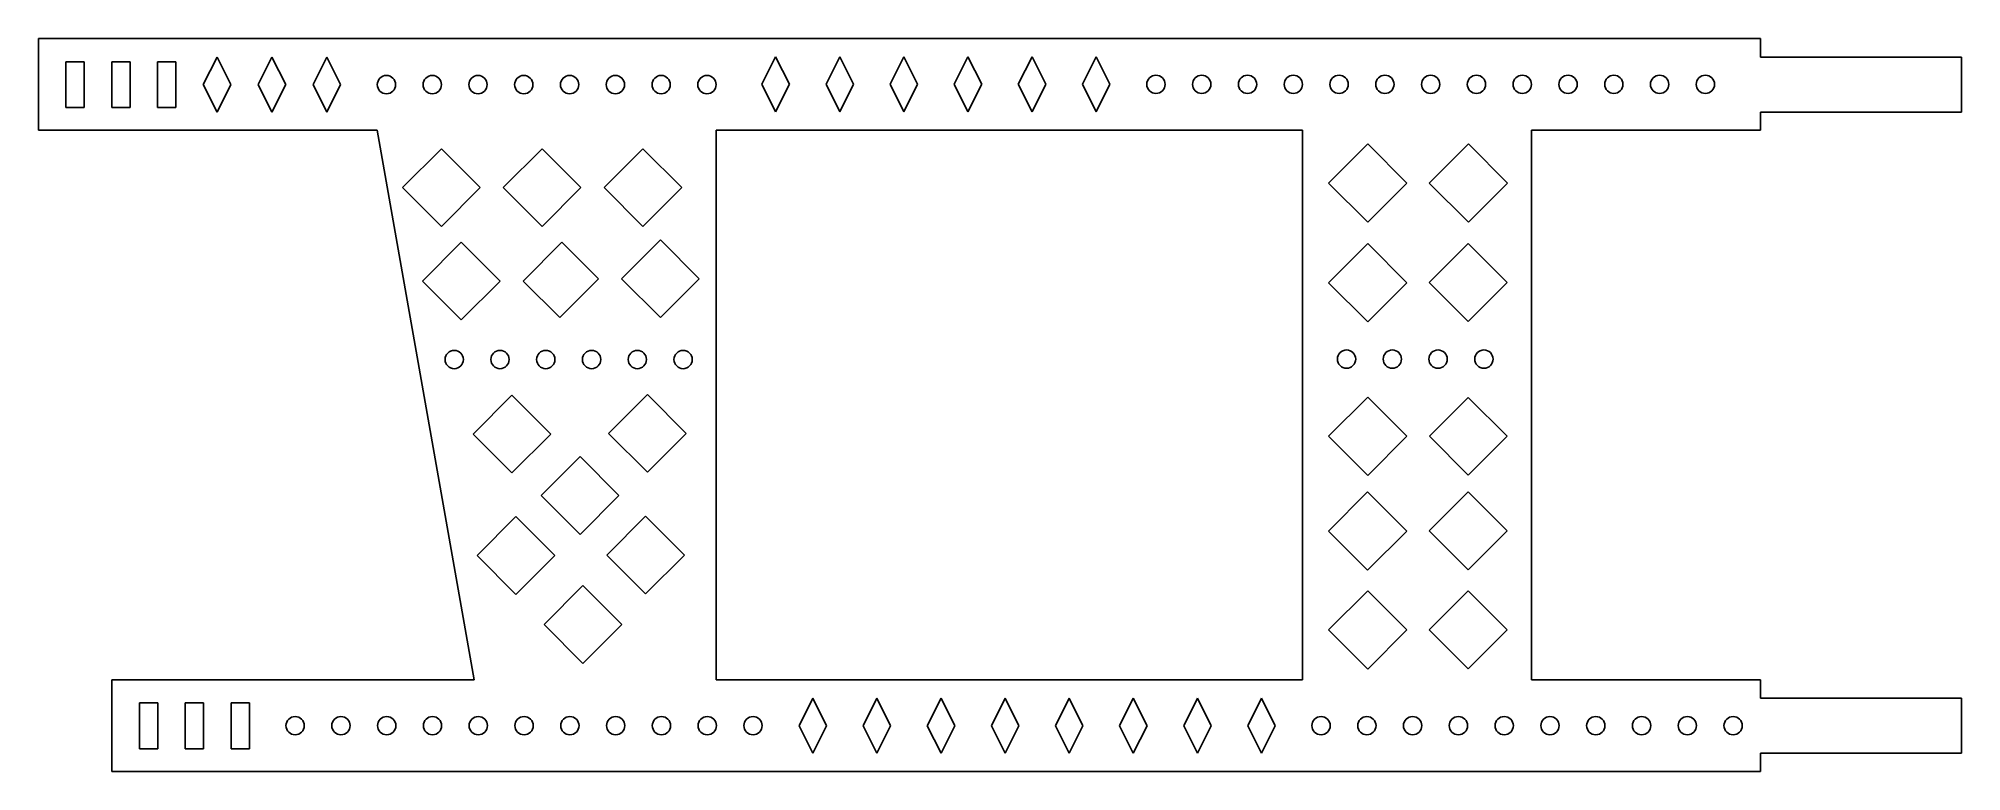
# Model space of a CAD drawing. Header units: millimetres. Extents: x -100 to 110, y -75 to 5.
import ezdxf

# ---------------------------------------------------------------- set-up
doc = ezdxf.new("R2010")
doc.units = ezdxf.units.MM

msp = doc.modelspace()

# ---------------------------------------------------------------- linework, layer by layer
at = {"color": 7, "linetype": 'Continuous', "lineweight": 25}
for p, q in [((-100, 5.04), (88.03, 5.04)), ((-100, 5.04), (-100, -4.96)), ((88.03, 5.04), (88.03, 3)), ((-97, 2.5), (-95, 2.5)), ((-97, 2.5), (-97, -2.5)), ((-95, 2.5), (-95, -2.5)), ((-92, 2.5), (-92, -2.5)), ((-92, 2.5), (-90, 2.5)), ((-90, 2.5), (-90, -2.5)), ((-87, 2.5), (-87, -2.5)), ((-87, 2.5), (-85, 2.5)), ((-85, 2.5), (-85, -2.5)), ((-82, 0), (-80.5, 3)), ((-80.5, 3), (-79, 0)), ((-76, 0), (-74.5, 3)), ((-74.5, 3), (-73, 0)), ((-70, 0), (-68.5, 3)), ((-68.5, 3), (-67, 0)), ((-21, 0.04), (-19.5, 3.04)), ((-19.5, 3.04), (-18, 0.04)), ((-14, 0.04), (-12.5, 3.04)), ((-12.5, 3.04), (-11, 0.04)), ((-7, 0.04), (-5.5, 3.04)), ((-5.5, 3.04), (-4, 0.04)), ((0, 0.04), (1.5, 3.04)), ((1.5, 3.04), (3, 0.04)), ((7, 0.04), (8.5, 3.04)), ((8.5, 3.04), (10, 0.04)), ((14, 0.04), (15.5, 3.04)), ((15.5, 3.04), (17, 0.04)), ((88.03, 3), (110, 3)), ((110, 3), (110, -3)), ((-82, 0), (-80.5, -3)), ((-80.5, -3), (-79, 0)), ((-76, 0), (-74.5, -3)), ((-74.5, -3), (-73, 0)), ((-70, 0), (-68.5, -3)), ((-68.5, -3), (-67, 0)), ((-21, 0.04), (-19.5, -2.96)), ((-19.5, -2.96), (-18, 0.04)), ((-14, 0.04), (-12.5, -2.96)), ((-12.5, -2.96), (-11, 0.04)), ((-7, 0.04), (-5.5, -2.96)), ((-5.5, -2.96), (-4, 0.04)), ((0, 0.04), (1.5, -2.96)), ((1.5, -2.96), (3, 0.04)), ((7, 0.04), (8.5, -2.96)), ((8.5, -2.96), (10, 0.04)), ((14, 0.04), (15.5, -2.96)), ((15.5, -2.96), (17, 0.04)), ((-97, -2.5), (-95, -2.5)), ((-92, -2.5), (-90, -2.5)), ((-87, -2.5), (-85, -2.5)), ((88.03, -3), (88.03, -4.96)), ((88.03, -3), (110, -3)), ((-100, -4.96), (-63, -4.96)), ((-63, -4.96), (-52.42, -64.96)), ((-26, -4.96), (-26, -64.96)), ((-26, -4.96), (38.03, -4.96)), ((38.03, -4.96), (38.03, -64.96)), ((63.03, -4.96), (63.03, -64.96)), ((63.03, -4.96), (88.03, -4.96)), ((-56, -6.99), (-60.24, -11.23)), ((-56, -6.99), (-51.76, -11.23)), ((-45, -6.99), (-49.24, -11.23)), ((-45, -6.99), (-40.76, -11.23)), ((-34, -6.99), (-38.24, -11.23)), ((-34, -6.99), (-29.76, -11.23)), ((45.15, -6.47), (40.88, -10.74)), ((45.15, -6.47), (49.42, -10.74)), ((56.15, -6.47), (51.88, -10.74)), ((56.15, -6.47), (60.42, -10.74)), ((-60.24, -11.23), (-56, -15.48)), ((-51.76, -11.23), (-56, -15.48)), ((-49.24, -11.23), (-45, -15.48)), ((-40.76, -11.23), (-45, -15.48)), ((-38.24, -11.23), (-34, -15.48)), ((-29.76, -11.23), (-34, -15.48)), ((40.88, -10.74), (45.15, -15.01)), ((49.42, -10.74), (45.15, -15.01)), ((51.88, -10.74), (56.15, -15.01)), ((60.42, -10.74), (56.15, -15.01)), ((-53.83, -17.19), (-58.07, -21.44)), ((-53.83, -17.19), (-49.59, -21.44)), ((-42.83, -17.19), (-47.07, -21.44)), ((-42.83, -17.19), (-38.84, -21.18)), ((-32.08, -16.94), (-36.33, -21.18)), ((-32.08, -16.94), (-27.84, -21.18)), ((45.16, -17.35), (40.89, -21.62)), ((45.16, -17.35), (49.43, -21.62)), ((56.13, -17.35), (51.88, -21.61)), ((56.13, -17.35), (60.39, -21.61)), ((-58.07, -21.44), (-53.83, -25.68)), ((-49.59, -21.44), (-53.83, -25.68)), ((-47.07, -21.44), (-43.08, -25.42)), ((-38.84, -21.18), (-43.08, -25.42)), ((-36.33, -21.18), (-32.08, -25.42)), ((-27.84, -21.18), (-32.08, -25.42)), ((40.89, -21.62), (45.16, -25.89)), ((49.43, -21.62), (45.16, -25.89)), ((51.88, -21.61), (56.13, -25.86)), ((60.39, -21.61), (56.13, -25.86)), ((-48.29, -33.9), (-52.54, -38.14)), ((-48.29, -33.9), (-44.05, -38.14)), ((-33.51, -33.82), (-37.75, -38.07)), ((-33.51, -33.82), (-29.26, -38.07)), ((45.16, -34.12), (40.89, -38.38)), ((45.16, -34.12), (49.42, -38.38)), ((56.13, -34.14), (51.89, -38.38)), ((56.13, -34.14), (60.37, -38.38)), ((-52.54, -38.14), (-48.29, -42.38)), ((-44.05, -38.14), (-48.29, -42.38)), ((-37.75, -38.07), (-33.51, -42.31)), ((-29.26, -38.07), (-33.51, -42.31)), ((40.89, -38.38), (45.16, -42.65)), ((49.42, -38.38), (45.16, -42.65)), ((51.89, -38.38), (56.13, -42.63)), ((60.37, -38.38), (56.13, -42.63)), ((-40.86, -40.6), (-45.11, -44.85)), ((-40.86, -40.6), (-36.62, -44.85)), ((-45.11, -44.85), (-40.86, -49.09)), ((-36.62, -44.85), (-40.86, -49.09)), ((45.14, -44.45), (40.87, -48.72)), ((45.14, -44.45), (49.41, -48.72)), ((56.12, -44.45), (51.86, -48.71)), ((56.12, -44.45), (60.37, -48.71)), ((-47.87, -47.14), (-52.11, -51.38)), ((-47.87, -47.14), (-43.63, -51.38)), ((-33.71, -47.1), (-37.95, -51.35)), ((-33.71, -47.1), (-29.47, -51.35)), ((40.87, -48.72), (45.14, -52.99)), ((49.41, -48.72), (45.14, -52.99)), ((51.86, -48.71), (56.12, -52.96)), ((60.37, -48.71), (56.12, -52.96)), ((-52.11, -51.38), (-47.87, -55.63)), ((-43.63, -51.38), (-47.87, -55.63)), ((-37.95, -51.35), (-33.71, -55.59)), ((-29.47, -51.35), (-33.71, -55.59)), ((-40.54, -54.68), (-44.78, -58.92)), ((-40.54, -54.68), (-36.3, -58.92)), ((45.15, -55.25), (40.88, -59.52)), ((45.15, -55.25), (49.41, -59.52)), ((56.12, -55.25), (51.87, -59.51)), ((56.12, -55.25), (60.38, -59.51)), ((-44.78, -58.92), (-40.54, -63.16)), ((-36.3, -58.92), (-40.54, -63.16)), ((40.88, -59.52), (45.15, -63.79)), ((49.41, -59.52), (45.15, -63.79)), ((51.87, -59.51), (56.12, -63.77)), ((60.38, -59.51), (56.12, -63.77)), ((-91.97, -64.96), (-52.42, -64.96)), ((-91.97, -64.96), (-91.97, -74.96)), ((-26, -64.96), (38.03, -64.96)), ((63.03, -64.96), (88.03, -64.96)), ((88.03, -64.96), (88.03, -66.96)), ((-16.94, -69.97), (-15.44, -66.97)), ((-15.44, -66.97), (-13.94, -69.97)), ((-9.94, -69.97), (-8.44, -66.97)), ((-8.44, -66.97), (-6.94, -69.97)), ((-2.94, -69.97), (-1.44, -66.97)), ((-1.44, -66.97), (0.06, -69.97)), ((4.06, -69.97), (5.56, -66.97)), ((5.56, -66.97), (7.06, -69.97)), ((11.06, -69.97), (12.56, -66.97)), ((12.56, -66.97), (14.06, -69.97)), ((18.06, -69.97), (19.56, -66.97)), ((19.56, -66.97), (21.06, -69.97)), ((25.06, -69.97), (26.56, -66.97)), ((26.56, -66.97), (28.06, -69.97)), ((32.06, -69.97), (33.56, -66.97)), ((33.56, -66.97), (35.06, -69.97)), ((88.03, -66.96), (110, -66.96)), ((110, -66.96), (110, -72.96)), ((-88.97, -67.48), (-86.97, -67.48)), ((-88.97, -67.48), (-88.97, -72.48)), ((-86.97, -67.48), (-86.97, -72.48)), ((-83.97, -67.48), (-83.97, -72.48)), ((-83.97, -67.48), (-81.97, -67.48)), ((-81.97, -67.48), (-81.97, -72.48)), ((-78.97, -67.48), (-78.97, -72.48)), ((-78.97, -67.48), (-76.97, -67.48)), ((-76.97, -67.48), (-76.97, -72.48)), ((-16.94, -69.97), (-15.44, -72.97)), ((-15.44, -72.97), (-13.94, -69.97)), ((-9.94, -69.97), (-8.44, -72.97)), ((-8.44, -72.97), (-6.94, -69.97)), ((-2.94, -69.97), (-1.44, -72.97)), ((-1.44, -72.97), (0.06, -69.97)), ((4.06, -69.97), (5.56, -72.97)), ((5.56, -72.97), (7.06, -69.97)), ((11.06, -69.97), (12.56, -72.97)), ((12.56, -72.97), (14.06, -69.97)), ((18.06, -69.97), (19.56, -72.97)), ((19.56, -72.97), (21.06, -69.97)), ((25.06, -69.97), (26.56, -72.97)), ((26.56, -72.97), (28.06, -69.97)), ((32.06, -69.97), (33.56, -72.97)), ((33.56, -72.97), (35.06, -69.97)), ((-88.97, -72.48), (-86.97, -72.48)), ((-83.97, -72.48), (-81.97, -72.48)), ((-78.97, -72.48), (-76.97, -72.48)), ((88.03, -72.96), (88.03, -74.96)), ((110, -72.96), (88.03, -72.96)), ((-91.97, -74.96), (88.03, -74.96))]:
    msp.add_line(p, q, dxfattribs=at)
for centre in [(-62, 0), (-57, 0), (-52, 0), (-47, 0), (-42, 0), (-37, 0), (-32, 0), (-27, 0), (22.03, 0.03), (27.03, 0.03), (32.03, 0.03), (37.03, 0.03), (42.03, 0.03), (47.03, 0.03), (52.03, 0.03), (57.03, 0.03), (62.03, 0.03), (67.03, 0.03), (72.03, 0.03), (77.03, 0.03), (82.03, 0.03), (-54.6, -30), (-49.6, -30), (-44.6, -30), (-39.6, -30), (-34.6, -30), (-29.6, -30), (42.84, -29.96), (47.84, -29.96), (52.84, -29.96), (57.84, -29.96), (-71.97, -69.96), (-66.97, -69.96), (-61.97, -69.96), (-56.97, -69.96), (-51.97, -69.96), (-46.97, -69.96), (-41.97, -69.96), (-36.97, -69.96), (-31.97, -69.96), (-26.97, -69.96), (-21.97, -69.96), (40.06, -69.96), (45.06, -69.96), (50.06, -69.96), (55.06, -69.96), (60.06, -69.96), (65.06, -69.96), (70.06, -69.96), (75.06, -69.96), (80.06, -69.96), (85.06, -69.96)]:
    msp.add_circle(centre, 1, dxfattribs=at)

doc.saveas('drawing.dxf')
